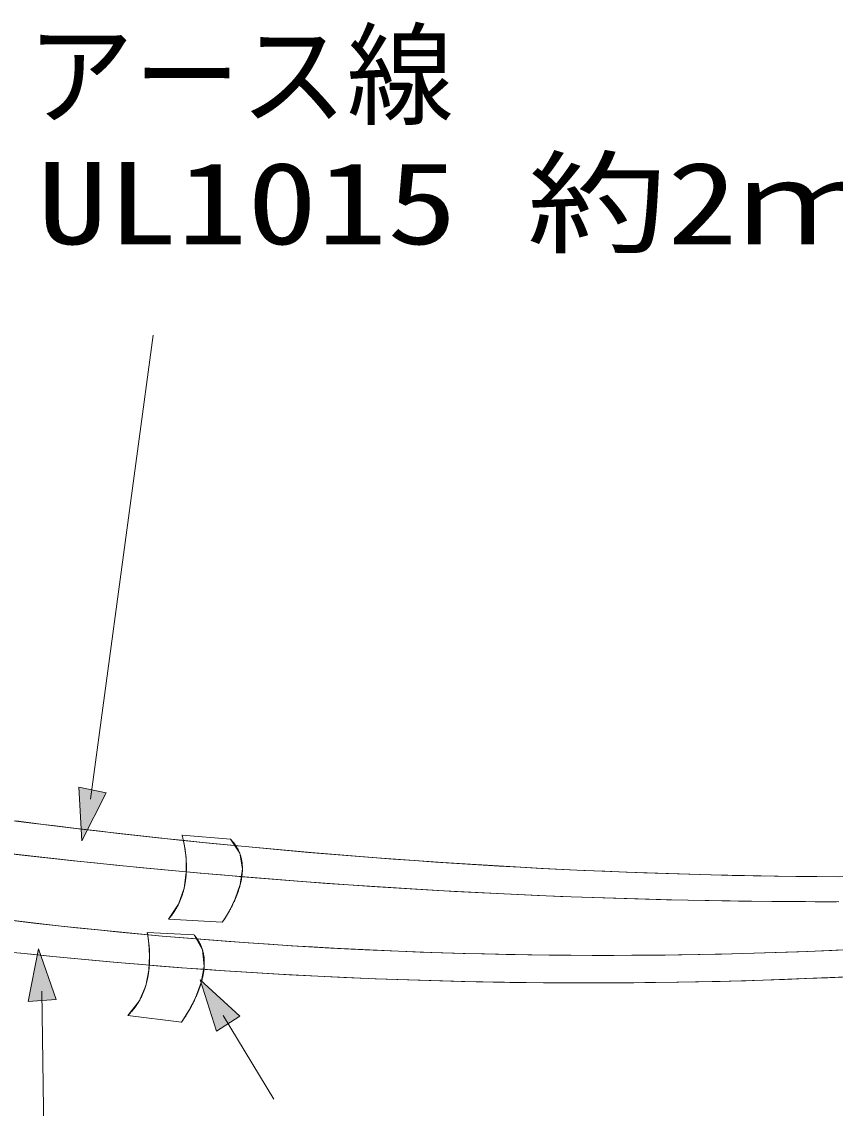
# Model space of a CAD drawing. Units: millimetres on the paper. Extents: x -305 to 305, y -152 to 152.
# Drawn here: x -226.66 to -202.88, y 67.36 to 99.13 of the extents above; entities that cross this region are included whole.
import ezdxf
from ezdxf.enums import TextEntityAlignment as Align

# ---------------------------------------------------------------- set-up
doc = ezdxf.new("R2010")
doc.units = ezdxf.units.MM
doc.layers.add('0-0_PV', color=7, linetype='Continuous', lineweight=9)
doc.styles.add('ＭＳ ゴシック', font='')
doc.styles.get('ＭＳ ゴシック').set_extended_font_data('MS Gothic')

msp = doc.modelspace()

# ---------------------------------------------------------------- linework, layer by layer
at = {"layer": '0-0_PV'}
for p, q in [((-222.817, 89.967), (-224.655, 76.399)), ((-220.562, 75.229), (-221.977, 75.349)), ((-220.562, 75.229), (-221.977, 75.349)), ((-222.374, 72.894), (-220.8, 72.803)), ((-222.374, 72.894), (-220.8, 72.803)), ((-221.626, 72.433), (-222.995, 72.498)), ((-221.626, 72.433), (-222.995, 72.498)), ((-225.801, 53.687), (-226.079, 70.789)), ((-223.559, 70.076), (-221.995, 69.878)), ((-223.559, 70.076), (-221.995, 69.878)), ((-219.294, 67.63), (-220.774, 70.074))]:
    msp.add_line(p, q, dxfattribs=at)
for points in [[(-224.992, 76.751), (-224.905, 75.18), (-224.195, 76.585)], [(-225.66, 70.542), (-226.169, 72.03), (-226.472, 70.485)], [(-220.287, 70.057), (-221.449, 71.117), (-220.972, 69.618)]]:
    msp.add_lwpolyline(points, close=True, dxfattribs=at)
for points in [[(-215.185, 74.605), (-215.804, 74.649), (-216.422, 74.695), (-217.04, 74.744), (-217.658, 74.794), (-218.276, 74.846), (-218.894, 74.9), (-219.512, 74.956), (-220.129, 75.014), (-220.747, 75.074), (-221.364, 75.135), (-221.981, 75.199), (-222.598, 75.264), (-223.214, 75.331), (-223.83, 75.4), (-224.446, 75.471), (-225.062, 75.543), (-225.678, 75.618), (-226.293, 75.694), (-226.909, 75.772), (-227.524, 75.852), (-228.138, 75.934), (-228.753, 76.017), (-228.753, 76.017)], [(-203.565, 74.137), (-204.547, 74.149), (-205.528, 74.166), (-206.51, 74.188), (-207.491, 74.215), (-208.473, 74.248), (-209.454, 74.285), (-210.435, 74.328), (-211.415, 74.375), (-212.396, 74.428), (-213.376, 74.486), (-214.356, 74.548), (-215.318, 74.614), (-216.281, 74.685), (-217.243, 74.76), (-218.205, 74.84), (-219.166, 74.925), (-220.127, 75.014), (-221.087, 75.107), (-222.047, 75.206), (-223.007, 75.308), (-223.966, 75.415), (-224.924, 75.527), (-225.882, 75.643), (-226.84, 75.763)], [(-221.977, 75.349), (-221.953, 75.263), (-221.903, 75.03), (-221.859, 74.684), (-221.852, 74.262), (-221.914, 73.799), (-222.078, 73.331), (-222.374, 72.894)], [(-221.977, 75.349), (-221.97, 75.324), (-221.963, 75.299), (-221.956, 75.274), (-221.95, 75.249), (-221.944, 75.224), (-221.938, 75.199), (-221.932, 75.174), (-221.927, 75.148), (-221.921, 75.123), (-221.916, 75.098), (-221.911, 75.072), (-221.906, 75.047), (-221.902, 75.021), (-221.897, 74.996), (-221.893, 74.97), (-221.889, 74.944), (-221.885, 74.919), (-221.882, 74.893), (-221.878, 74.868), (-221.875, 74.842), (-221.872, 74.816), (-221.869, 74.79), (-221.866, 74.765), (-221.864, 74.739), (-221.861, 74.713), (-221.859, 74.687), (-221.857, 74.661), (-221.855, 74.635), (-221.854, 74.61), (-221.852, 74.584), (-221.851, 74.558), (-221.85, 74.532), (-221.849, 74.506), (-221.849, 74.48), (-221.848, 74.454), (-221.848, 74.428), (-221.848, 74.402), (-221.848, 74.377), (-221.849, 74.351)], [(-220.8, 72.803), (-220.739, 72.892), (-220.593, 73.132), (-220.419, 73.484), (-220.273, 73.909), (-220.211, 74.368), (-220.288, 74.821), (-220.562, 75.229)], [(-220.26, 74.735), (-220.267, 74.76), (-220.276, 74.785), (-220.285, 74.81), (-220.294, 74.835), (-220.304, 74.86), (-220.315, 74.884), (-220.327, 74.908), (-220.339, 74.932), (-220.351, 74.956), (-220.364, 74.979), (-220.378, 75.002), (-220.392, 75.025), (-220.407, 75.047), (-220.423, 75.069), (-220.438, 75.09), (-220.455, 75.111), (-220.471, 75.132), (-220.489, 75.152), (-220.506, 75.172), (-220.524, 75.192), (-220.543, 75.211), (-220.562, 75.229)], [(-227.001, 74.807), (-226.384, 74.737), (-225.767, 74.669), (-225.15, 74.602), (-224.533, 74.537), (-223.915, 74.474), (-223.298, 74.413), (-222.68, 74.353), (-222.062, 74.295), (-221.443, 74.239), (-220.825, 74.185), (-220.206, 74.132), (-219.588, 74.081), (-218.969, 74.032), (-218.35, 73.985), (-217.731, 73.939), (-217.111, 73.896), (-216.492, 73.854), (-215.872, 73.814), (-215.253, 73.775), (-214.633, 73.739), (-214.013, 73.704), (-213.393, 73.672), (-212.773, 73.641), (-212.153, 73.612), (-211.533, 73.584), (-210.913, 73.559), (-210.292, 73.536), (-209.672, 73.514), (-209.052, 73.494), (-208.431, 73.477), (-207.811, 73.461), (-207.19, 73.447), (-206.569, 73.435), (-205.949, 73.425), (-205.328, 73.417), (-204.707, 73.41)], [(-226.944, 74.801), (-225.99, 74.693), (-225.035, 74.59), (-224.08, 74.491), (-223.125, 74.396), (-222.169, 74.305), (-221.213, 74.219), (-220.256, 74.136), (-219.299, 74.058), (-218.342, 73.984), (-217.385, 73.915), (-216.427, 73.85), (-215.468, 73.789), (-214.51, 73.732), (-213.533, 73.679), (-212.555, 73.63), (-211.577, 73.586), (-210.599, 73.547), (-209.621, 73.512), (-208.643, 73.483), (-207.665, 73.457), (-206.686, 73.437), (-205.707, 73.421), (-204.729, 73.411), (-203.75, 73.405), (-202.771, 73.404)], [(-220.33, 73.718), (-220.321, 73.743), (-220.313, 73.768), (-220.306, 73.793), (-220.298, 73.819), (-220.291, 73.844), (-220.284, 73.87), (-220.277, 73.895), (-220.27, 73.921), (-220.264, 73.947), (-220.258, 73.973), (-220.252, 73.999), (-220.247, 74.025), (-220.242, 74.051), (-220.237, 74.077), (-220.233, 74.103), (-220.229, 74.129), (-220.225, 74.155), (-220.222, 74.182), (-220.219, 74.208), (-220.217, 74.234), (-220.215, 74.261), (-220.213, 74.287), (-220.212, 74.314), (-220.211, 74.34), (-220.211, 74.367), (-220.211, 74.393), (-220.212, 74.42), (-220.213, 74.447), (-220.214, 74.473), (-220.216, 74.5), (-220.219, 74.526), (-220.222, 74.553), (-220.226, 74.579), (-220.23, 74.605), (-220.235, 74.631), (-220.24, 74.657), (-220.246, 74.683), (-220.253, 74.709), (-220.26, 74.735)], [(-221.849, 74.351), (-221.849, 74.325), (-221.85, 74.299), (-221.851, 74.273), (-221.853, 74.247), (-221.854, 74.221), (-221.856, 74.195), (-221.858, 74.169), (-221.86, 74.144), (-221.863, 74.118), (-221.865, 74.092), (-221.868, 74.066), (-221.872, 74.04), (-221.875, 74.015), (-221.879, 73.989), (-221.883, 73.963), (-221.887, 73.938), (-221.891, 73.912), (-221.896, 73.887), (-221.901, 73.861), (-221.906, 73.836), (-221.912, 73.811), (-221.917, 73.785), (-221.924, 73.76), (-221.93, 73.735), (-221.937, 73.71), (-221.943, 73.685), (-221.951, 73.66), (-221.958, 73.635), (-221.966, 73.61), (-221.974, 73.586), (-221.982, 73.561), (-221.991, 73.537), (-222, 73.512), (-222.009, 73.488), (-222.019, 73.464), (-222.029, 73.44), (-222.039, 73.416), (-222.049, 73.392), (-222.06, 73.369)], [(-202.793, 74.131), (-203.413, 74.136), (-204.033, 74.142), (-204.653, 74.15), (-205.274, 74.161), (-205.894, 74.173), (-206.513, 74.188), (-207.133, 74.205), (-207.753, 74.223), (-208.373, 74.244), (-208.993, 74.267), (-209.612, 74.292), (-210.232, 74.319), (-210.851, 74.348), (-211.471, 74.378), (-212.09, 74.411), (-212.709, 74.446), (-213.328, 74.483), (-213.947, 74.521), (-214.566, 74.562), (-215.185, 74.605)], [(-202.583, 74.13), (-203.565, 74.137)], [(-220.8, 72.803), (-220.784, 72.824), (-220.769, 72.846), (-220.754, 72.868), (-220.74, 72.89), (-220.725, 72.912), (-220.711, 72.935), (-220.697, 72.957), (-220.683, 72.979), (-220.669, 73.002), (-220.655, 73.025), (-220.642, 73.047), (-220.628, 73.07), (-220.615, 73.093), (-220.602, 73.116), (-220.589, 73.139), (-220.576, 73.162), (-220.564, 73.185), (-220.551, 73.209), (-220.539, 73.232), (-220.527, 73.256), (-220.515, 73.279), (-220.503, 73.303), (-220.491, 73.327), (-220.48, 73.351), (-220.469, 73.374), (-220.457, 73.398), (-220.446, 73.423), (-220.436, 73.447), (-220.425, 73.471), (-220.415, 73.495), (-220.404, 73.52), (-220.394, 73.544), (-220.384, 73.569), (-220.375, 73.593), (-220.365, 73.618), (-220.356, 73.643), (-220.347, 73.668), (-220.338, 73.693), (-220.33, 73.718)], [(-204.707, 73.41), (-204.086, 73.406), (-203.466, 73.404), (-202.845, 73.404)], [(-215.645, 71.955), (-216.274, 71.982), (-216.903, 72.012), (-217.532, 72.044), (-218.16, 72.079), (-218.789, 72.116), (-219.417, 72.157), (-220.045, 72.2), (-220.673, 72.245), (-221.3, 72.294), (-221.928, 72.345), (-222.555, 72.399), (-223.182, 72.455), (-223.809, 72.515), (-224.435, 72.577), (-225.061, 72.641), (-225.687, 72.709), (-226.312, 72.779), (-226.937, 72.852), (-227.562, 72.928), (-228.187, 73.007), (-228.81, 73.088), (-229.434, 73.173), (-229.434, 73.173)], [(-222.06, 73.369), (-222.071, 73.345), (-222.082, 73.322), (-222.094, 73.299), (-222.106, 73.276), (-222.119, 73.253), (-222.131, 73.23), (-222.144, 73.207), (-222.158, 73.185), (-222.171, 73.163), (-222.185, 73.141), (-222.199, 73.119), (-222.214, 73.098), (-222.229, 73.076), (-222.244, 73.055), (-222.259, 73.034), (-222.275, 73.013), (-222.291, 72.993), (-222.307, 72.972), (-222.323, 72.952), (-222.34, 72.933), (-222.357, 72.913), (-222.374, 72.894), (-222.374, 72.894)], [(-202.982, 71.979), (-203.955, 71.94), (-204.93, 71.906), (-205.904, 71.879), (-206.878, 71.859), (-207.853, 71.844), (-208.827, 71.836), (-209.802, 71.834), (-210.777, 71.838), (-211.751, 71.849), (-212.726, 71.866), (-213.7, 71.89), (-214.674, 71.919), (-215.648, 71.956), (-216.636, 71.999), (-217.624, 72.049), (-218.612, 72.106), (-219.599, 72.169), (-220.585, 72.239), (-221.571, 72.315), (-222.557, 72.399), (-223.541, 72.489), (-224.526, 72.586), (-225.509, 72.69), (-226.492, 72.8), (-227.473, 72.917)], [(-222.995, 72.498), (-222.977, 72.411), (-222.943, 72.174), (-222.923, 71.826), (-222.945, 71.405), (-223.038, 70.947), (-223.233, 70.492), (-223.559, 70.076)], [(-222.995, 72.498), (-222.989, 72.473), (-222.984, 72.447), (-222.979, 72.422), (-222.975, 72.396), (-222.97, 72.371), (-222.966, 72.345), (-222.962, 72.32), (-222.958, 72.294), (-222.955, 72.268), (-222.952, 72.243), (-222.948, 72.217), (-222.945, 72.191), (-222.942, 72.166), (-222.94, 72.14), (-222.937, 72.114), (-222.935, 72.088), (-222.933, 72.062), (-222.931, 72.037), (-222.929, 72.011), (-222.928, 71.985), (-222.927, 71.959), (-222.925, 71.933), (-222.924, 71.907), (-222.924, 71.881), (-222.923, 71.855), (-222.923, 71.83), (-222.923, 71.804), (-222.923, 71.778), (-222.923, 71.752), (-222.923, 71.726), (-222.924, 71.7), (-222.924, 71.674), (-222.925, 71.648), (-222.927, 71.622), (-222.928, 71.596), (-222.929, 71.571), (-222.931, 71.545), (-222.933, 71.519), (-222.935, 71.493)], [(-221.995, 69.878), (-221.93, 69.97), (-221.773, 70.221), (-221.582, 70.59), (-221.414, 71.037), (-221.327, 71.519), (-221.379, 71.998), (-221.626, 72.433)], [(-221.351, 71.891), (-221.357, 71.918), (-221.364, 71.945), (-221.371, 71.972), (-221.379, 71.999), (-221.387, 72.025), (-221.396, 72.052), (-221.406, 72.078), (-221.417, 72.104), (-221.428, 72.13), (-221.44, 72.155), (-221.452, 72.18), (-221.465, 72.205), (-221.479, 72.23), (-221.493, 72.254), (-221.507, 72.278), (-221.523, 72.301), (-221.539, 72.324), (-221.555, 72.347), (-221.572, 72.369), (-221.589, 72.391), (-221.607, 72.412), (-221.626, 72.433)], [(-227.012, 71.932), (-226.385, 71.866), (-225.758, 71.803), (-225.131, 71.742), (-224.503, 71.683), (-223.876, 71.627), (-223.248, 71.574), (-222.619, 71.523), (-221.991, 71.474), (-221.362, 71.428), (-220.734, 71.385), (-220.105, 71.344), (-219.476, 71.305), (-218.846, 71.269), (-218.217, 71.236), (-217.588, 71.205), (-216.958, 71.176), (-216.328, 71.15), (-215.698, 71.127), (-215.068, 71.106), (-214.439, 71.087), (-213.808, 71.071), (-213.178, 71.057), (-212.548, 71.046), (-211.918, 71.038), (-211.288, 71.032), (-210.658, 71.028), (-210.028, 71.027), (-209.398, 71.029), (-208.767, 71.033), (-208.137, 71.039), (-207.507, 71.048), (-206.877, 71.06), (-206.247, 71.074), (-205.617, 71.09), (-204.987, 71.109)], [(-226.691, 71.898), (-225.749, 71.802), (-224.806, 71.711), (-223.862, 71.626), (-222.917, 71.547), (-221.973, 71.473), (-221.027, 71.405), (-220.082, 71.342), (-219.136, 71.286), (-218.189, 71.234), (-217.243, 71.189), (-216.296, 71.149), (-215.349, 71.115), (-214.363, 71.085), (-213.378, 71.061), (-212.392, 71.044), (-211.406, 71.033), (-210.42, 71.028), (-209.435, 71.029), (-208.449, 71.036), (-207.463, 71.049), (-206.477, 71.068), (-205.492, 71.094), (-204.507, 71.125), (-203.522, 71.163), (-202.537, 71.207)], [(-221.484, 70.828), (-221.474, 70.854), (-221.465, 70.88), (-221.456, 70.906), (-221.447, 70.933), (-221.438, 70.959), (-221.43, 70.985), (-221.422, 71.012), (-221.414, 71.039), (-221.406, 71.065), (-221.399, 71.092), (-221.392, 71.119), (-221.385, 71.146), (-221.379, 71.173), (-221.372, 71.2), (-221.367, 71.227), (-221.361, 71.254), (-221.356, 71.282), (-221.351, 71.309), (-221.347, 71.337), (-221.343, 71.364), (-221.339, 71.392), (-221.336, 71.419), (-221.333, 71.447), (-221.33, 71.474), (-221.328, 71.502), (-221.327, 71.53), (-221.326, 71.558), (-221.325, 71.586), (-221.325, 71.614), (-221.325, 71.642), (-221.326, 71.669), (-221.327, 71.697), (-221.329, 71.725), (-221.331, 71.753), (-221.334, 71.781), (-221.337, 71.808), (-221.342, 71.836), (-221.346, 71.863), (-221.351, 71.891)], [(-202.433, 72.004), (-203.061, 71.975), (-203.69, 71.95), (-204.319, 71.926), (-204.948, 71.906), (-205.577, 71.888), (-206.206, 71.872), (-206.836, 71.859), (-207.465, 71.849), (-208.094, 71.841), (-208.724, 71.836), (-209.353, 71.834), (-209.982, 71.834), (-210.612, 71.837), (-211.241, 71.843), (-211.87, 71.851), (-212.5, 71.862), (-213.129, 71.875), (-213.758, 71.891), (-214.387, 71.91), (-215.016, 71.931), (-215.645, 71.955)], [(-202.043, 72.023), (-202.982, 71.979)], [(-222.935, 71.493), (-222.938, 71.467), (-222.94, 71.441), (-222.943, 71.416), (-222.946, 71.39), (-222.95, 71.364), (-222.953, 71.339), (-222.957, 71.313), (-222.961, 71.287), (-222.965, 71.262), (-222.97, 71.236), (-222.974, 71.211), (-222.979, 71.185), (-222.984, 71.16), (-222.99, 71.134), (-222.996, 71.109), (-223.001, 71.084), (-223.008, 71.059), (-223.014, 71.034), (-223.021, 71.009), (-223.028, 70.984), (-223.035, 70.959), (-223.042, 70.934), (-223.05, 70.909), (-223.058, 70.884), (-223.067, 70.86), (-223.075, 70.835), (-223.084, 70.811), (-223.093, 70.787), (-223.103, 70.763), (-223.112, 70.739), (-223.122, 70.715), (-223.133, 70.691), (-223.143, 70.667), (-223.154, 70.644), (-223.165, 70.62), (-223.177, 70.597), (-223.189, 70.574), (-223.201, 70.551), (-223.213, 70.528)], [(-204.987, 71.109), (-204.358, 71.131), (-203.728, 71.155), (-203.098, 71.181), (-202.469, 71.21)], [(-223.213, 70.528), (-223.226, 70.505), (-223.239, 70.483), (-223.252, 70.46), (-223.266, 70.438), (-223.279, 70.416), (-223.294, 70.394), (-223.308, 70.373), (-223.323, 70.351), (-223.338, 70.33), (-223.353, 70.309), (-223.369, 70.288), (-223.385, 70.268), (-223.401, 70.248), (-223.418, 70.227), (-223.434, 70.208), (-223.451, 70.188), (-223.469, 70.169), (-223.486, 70.15), (-223.504, 70.131), (-223.522, 70.112), (-223.541, 70.094), (-223.559, 70.076), (-223.559, 70.076)], [(-221.995, 69.878), (-221.978, 69.9), (-221.962, 69.923), (-221.947, 69.945), (-221.931, 69.968), (-221.916, 69.992), (-221.9, 70.015), (-221.885, 70.038), (-221.87, 70.061), (-221.855, 70.085), (-221.841, 70.108), (-221.826, 70.132), (-221.812, 70.156), (-221.798, 70.179), (-221.784, 70.203), (-221.77, 70.227), (-221.756, 70.251), (-221.742, 70.275), (-221.729, 70.3), (-221.715, 70.324), (-221.702, 70.348), (-221.689, 70.373), (-221.676, 70.397), (-221.663, 70.422), (-221.651, 70.447), (-221.638, 70.472), (-221.626, 70.497), (-221.614, 70.522), (-221.602, 70.547), (-221.591, 70.572), (-221.579, 70.597), (-221.568, 70.622), (-221.556, 70.648), (-221.545, 70.673), (-221.535, 70.699), (-221.524, 70.724), (-221.514, 70.75), (-221.503, 70.776), (-221.493, 70.802), (-221.484, 70.828)]]:
    msp.add_lwpolyline(points, dxfattribs=at)
for centre, radius, start, end in [((-222.817, 89.967), 0.0009, 352.2856, 172.2856), ((-224.655, 76.399), 0.0009, 172.2856, 352.2856), ((-221.977, 75.349), 0.0018, 15.4813, 195.4813), ((-221.977, 75.349), 0.0018, 85.1579, 265.1579), ((-220.562, 75.229), 0.0018, 33.8084, 213.8084), ((-220.562, 75.229), 0.0018, 265.1579, 85.1579), ((-222.374, 72.894), 0.0018, 86.6945, 266.6945), ((-222.374, 72.894), 0.0018, 145.8667, 325.8667), ((-220.8, 72.803), 0.0018, 145.5295, 325.5295), ((-220.8, 72.803), 0.0018, 266.6945, 86.6945), ((-222.995, 72.498), 0.0018, 11.5511, 191.5511), ((-222.995, 72.498), 0.0018, 87.2634, 267.2634), ((-221.626, 72.433), 0.0018, 29.6344, 209.6344), ((-221.626, 72.433), 0.0018, 267.2634, 87.2634), ((-226.079, 70.789), 0.0009, 0.9314, 180.9314), ((-223.559, 70.076), 0.0018, 82.7834, 262.7834), ((-223.559, 70.076), 0.0018, 141.9389, 321.9389), ((-220.774, 70.074), 0.0009, 31.1984, 211.1984), ((-221.995, 69.878), 0.0018, 144.9615, 324.9615), ((-221.995, 69.878), 0.0018, 262.7834, 82.7834), ((-219.294, 67.63), 0.0009, 211.1984, 31.1984)]:
    msp.add_arc(centre, radius, start, end, dxfattribs=at)
for points in [[(-224.992, 76.751), (-224.195, 76.585), (-224.905, 75.18)], [(-225.66, 70.542), (-226.472, 70.485), (-226.169, 72.03)], [(-220.287, 70.057), (-220.972, 69.618), (-221.449, 71.117)]]:
    msp.add_solid(points, dxfattribs=at)

# ---------------------------------------------------------------- texts
at = {"layer": '0-0_PV', "style": 'ＭＳ ゴシック'}
for s, width, p in [('アース線', 0.95, (-226.504, 95.649)), ('UL1015 約2ｍｍ', 1.25, (-226.205, 91.903))]:
    msp.add_text(s, height=2.405, dxfattribs=dict(at, width=width)).set_placement(p, align=Align.BOTTOM_LEFT)

doc.saveas('drawing.dxf')
